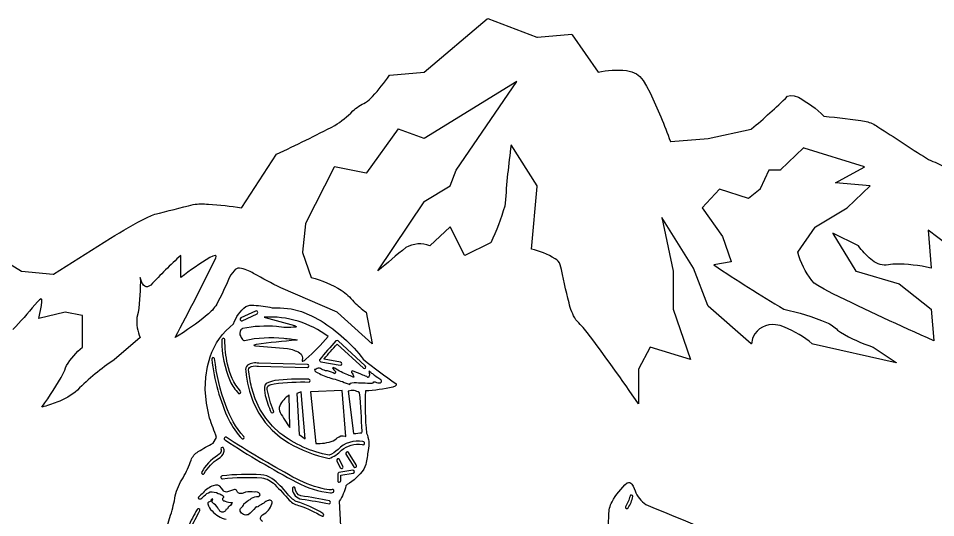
# Model space of a CAD drawing. Extents: x 0.5 to 31.2, y -0.2 to 53.7.
# Drawn here: x 7.5 to 19.78, y 19.96 to 26.63 of the extents above; entities that cross this region are included whole.
import ezdxf

# ---------------------------------------------------------------- set-up
doc = ezdxf.new("R2010")
doc.units = 0
doc.linetypes.add('0', pattern=[0])
doc.layers.add('1', color=7, linetype='0')

msp = doc.modelspace()

# ---------------------------------------------------------------- linework, layer by layer
at = {"layer": '1'}
for points in [[(7.275558, 23.417671), (7.542969, 23.251129), (7.966232, 23.20919), (7.972031, 23.210648), (8.733016, 23.691002, -0.023342), (9.222855, 23.970665), (9.279602, 23.995789), (9.325713, 24.011902, -0.0023), (9.841552, 24.141594, -0.072362), (10.042966, 24.146772, -0.02858), (10.486969, 24.096901), (10.492142, 24.101326), (10.954025, 24.814743, 0.008785), (11.734711, 25.198387, 0.060522), (11.974766, 25.393927, -0.076933), (12.144839, 25.506559, 0.088682), (12.239914, 25.588089, 0.033605), (12.465714, 25.871208), (12.470917, 25.872307), (12.931351, 25.914131), (13.774628, 26.624619), (13.785233, 26.632309), (14.44043, 26.380173), (14.446243, 26.379364), (14.908188, 26.421326), (14.913544, 26.413956), (15.257462, 25.914154, -0.076669), (15.638257, 25.934103, -0.083423), (15.774765, 25.889557), (15.816589, 25.856438), (15.86026, 25.801201), (15.906967, 25.725571), (15.955276, 25.634735, -0.0253), (16.225922, 24.985756), (16.231537, 24.984612), (16.730453, 25.026474), (17.305283, 25.151833), (17.312439, 25.153709, 0.018954), (17.795059, 25.590446), (17.835785, 25.601707), (17.884567, 25.595909), (17.93898, 25.576355, -0.074971), (18.280869, 25.322586, -0.021114), (18.845314, 25.253235, -0.099181), (19.00429, 25.182251, 0.001665), (19.65308, 24.761196, 0.036699), (19.771086, 24.706984, -0.00086), (20.613819, 24.283663)], [(20.064377, 23.504753), (19.676712, 23.800499), (19.715134, 23.29818), (19.714996, 23.293518, 0.051241), (19.231565, 23.346909, 0.040126), (19.115891, 23.332703, -0.207068), (18.910561, 23.41066, -0.070611), (18.744568, 23.590149), (18.398087, 23.758049), (18.399841, 23.754402), (18.707321, 23.251495), (18.714081, 23.249245), (19.289001, 23.082069), (19.715485, 22.743866), (19.753799, 22.325829), (19.753115, 22.321701, -0.010282), (18.400772, 22.948608), (18.282654, 23.010231), (18.198257, 23.058792), (18.152588, 23.092545), (18.118805, 23.126755, -0.105233), (17.933136, 23.506111), (18.164185, 23.84201), (18.167603, 23.844582), (18.590744, 24.096237), (18.594238, 24.099403), (18.901276, 24.392349), (18.436172, 24.434685), (18.819, 24.643402), (18.823502, 24.646141), (18.016998, 24.897392), (18.009293, 24.899223), (17.701462, 24.605515), (17.699142, 24.603767), (17.54509, 24.603775), (17.54393, 24.602394), (17.428467, 24.350586), (17.426987, 24.349091), (17.27327, 24.223419), (16.885529, 24.350136), (16.652954, 24.096466), (16.924408, 23.71579), (17.039764, 23.380348), (17.040024, 23.377838), (16.809036, 23.335869), (16.809694, 23.33457, 0.012523), (17.744339, 22.742584, -0.041476), (18.317379, 22.566572, -0.089261), (18.464371, 22.463684), (18.503372, 22.434479, 0.059445), (18.94014, 22.236656), (19.246597, 22.027824), (19.24971, 22.025444), (18.135498, 22.276794), (18.125443, 22.279427, 0.07383), (17.754501, 22.503395), (17.693573, 22.522614), (17.633484, 22.534157, 0.332056), (17.33378, 22.374075, 0.087652), (17.311935, 22.279617), (17.308563, 22.281883), (16.731323, 22.7854), (16.728745, 22.790627), (16.536713, 23.29319), (16.110153, 23.969711), (16.265259, 23.25103), (16.265259, 22.748909), (16.265518, 22.743164), (16.496292, 22.072113), (16.496445, 22.068024), (15.957352, 22.23597), (15.954391, 22.235268), (15.8004, 21.941422), (15.800064, 21.937325), (15.800063, 21.476196, 0.011134), (15.113476, 22.431187, 0.031225), (14.961578, 22.599808, -0.081674), (14.869522, 22.826263, -0.006355), (14.753059, 23.336714, 0.172218), (14.682083, 23.41832, 0.073261), (14.365753, 23.547569), (14.442627, 24.385689), (14.442581, 24.393463), (14.096115, 24.939102), (14.09404, 24.939545, 0.017107), (14.015579, 24.161659), (14.008591, 24.121651, -0.041652), (13.823242, 23.632126), (13.819733, 23.630013), (13.474197, 23.46254), (13.471573, 23.467392), (13.280228, 23.842911), (13.00882, 23.589325, 0.233168), (12.686783, 23.566666, 0.010794), (12.312867, 23.253822), (12.929001, 24.177544), (12.933121, 24.182144), (13.279556, 24.392029), (13.280838, 24.394096), (13.357712, 24.60363), (14.171844, 25.787231), (12.93132, 25.026482), (12.586227, 25.151901), (12.582108, 25.152802), (12.159241, 24.565926), (12.155136, 24.561668), (11.731613, 24.645638), (11.728012, 24.642944), (11.342957, 23.887177), (11.341675, 23.88266), (11.303192, 23.505173), (11.304276, 23.50145), (11.419434, 23.166695, -0.074256), (11.822344, 22.997465, -0.073639), (11.988626, 22.842936, 0.051162), (12.156067, 22.701469), (12.232864, 22.282677), (12.232864, 22.279564), (11.771072, 22.699173), (11.76651, 22.702454), (11.014374, 23.030479, -0.026698), (10.649054, 23.222307, 0.077406), (10.460823, 23.293116, 0.242812), (10.386548, 23.256985, 0.089603), (10.311996, 23.138763, -0.021114), (10.154636, 22.808697, -0.083336), (10.026413, 22.666069, -0.038855), (9.597457, 22.363495, 0.007335), (10.141814, 23.423912), (10.147202, 23.45118), (10.133713, 23.460136), (10.104599, 23.453621), (10.063141, 23.434502, 0.031608), (9.674973, 23.166893), (9.674895, 23.46241, 0.015539), (9.270645, 23.065704), (9.246643, 23.048981, -0.387374), (9.175858, 23.063881, -0.107428), (9.132278, 23.166412, -0.039077), (9.10257, 22.696907), (9.086961, 22.63208, 0.132348), (9.132233, 22.363472), (8.783173, 22.067467, 0.049375), (8.290457, 21.661116, -0.095761), (8.016708, 21.500004, -0.038398), (7.81514, 21.434875, 0.033949), (8.103607, 21.890274), (8.119751, 21.927498), (8.130432, 21.958092), (8.144928, 21.988945, -0.074511), (8.356644, 22.236412), (8.356918, 22.240402), (8.356934, 22.659187), (8.354034, 22.659889), (8.124329, 22.701645), (7.775406, 22.617104), (7.8078, 22.793648), (7.816071, 22.840004), (7.81604, 22.870728), (7.804993, 22.87928), (7.784241, 22.868759), (7.755127, 22.842247), (7.718933, 22.802849, -0.021268), (7.426544, 22.469292)], [(9.43866, 18.746582, -0.124578), (9.537985, 19.989523, 0.03325), (9.599713, 20.247171, -0.090387), (9.704636, 20.489304, 0.052052), (9.810533, 20.724592, -0.158273), (9.908142, 20.837601, -0.038757), (10.107361, 20.950485), (10.153111, 21.026554, -0.000666), (10.057345, 21.287148), (10.016815, 21.48838), (10.001328, 21.670341), (10.007004, 21.833519), (10.030014, 21.978455), (10.066483, 22.105652, -0.147204), (10.381134, 22.546707, -0.155716), (10.54642, 22.778059, -0.160333), (10.650452, 22.797539, -0.019662), (10.898209, 22.763115), (11.001862, 22.761337), (11.149323, 22.746498), (11.290649, 22.709862), (11.424698, 22.655663), (11.550293, 22.588142, -0.087762), (12.116013, 22.073738, 0.01809), (12.554611, 21.743279), (12.556625, 21.727585), (12.541199, 21.713486), (12.511597, 21.700912, -0.04629), (12.14447, 21.649773, 0.03966), (12.159912, 21.086494, -0.152075), (12.182327, 20.854752, 0.00376), (12.151581, 20.667044), (12.139069, 20.633621), (12.122162, 20.601563, -0.113126), (11.899368, 20.396355), (11.884811, 20.381866, -0.079367), (11.794769, 20.174263), (11.809875, 19.842087)], [(10.772614, 19.902931, -0.598642), (10.758453, 19.983093), (10.768875, 19.992134, 0.195125), (10.893471, 20.14073), (10.895317, 20.155441, 0.708605), (10.846161, 20.182686, 0.148096), (10.784103, 20.149734, -0.04478), (10.720123, 20.115326, -0.501997), (10.685577, 20.100098), (10.674637, 20.091652, -0.065005), (10.5737, 19.995003, -0.429279), (10.46965, 20.04332, -0.244955), (10.481186, 20.088516, 0.220166), (10.519608, 20.139076, -0.094075), (10.601517, 20.199333, -0.166992), (10.688453, 20.237881, 0.317118), (10.737885, 20.258217), (10.733047, 20.272911, 0.25645), (10.657822, 20.296936, 0.060973), (10.54039, 20.295738), (10.510254, 20.284698), (10.493835, 20.279716, -0.443637), (10.422302, 20.315994, 0.378874), (10.392578, 20.330635, 0.007429), (10.286774, 20.295563, -0.257853), (10.234772, 20.328812), (10.21846, 20.351677, 0.379718), (10.108444, 20.381721, 0.139122), (9.973127, 20.288191, 0.012768), (9.912888, 20.231087), (9.907074, 20.217216), (9.913742, 20.207153, 0.328902), (9.965179, 20.225258), (9.986923, 20.246719, -0.080709), (10.065765, 20.299011, -0.17106), (10.176041, 20.278374, -0.141648), (10.242949, 20.245293, -0.437564), (10.231949, 20.212814, 0.603503), (10.26088, 20.178398), (10.268234, 20.177711, 0.142554), (10.363541, 20.157425, -0.196124), (10.325333, 20.110825, 0.171375), (10.300964, 20.071655), (10.278519, 20.06633), (10.276932, 20.063293), (10.272476, 20.044586), (10.269028, 20.041313), (10.256897, 20.03862, -0.461994), (10.192661, 20.050047, -0.104112), (10.170761, 20.087303, 0.057945), (10.097441, 20.157497), (10.091224, 20.166147), (10.086121, 20.175497, 0.346175), (10.103821, 20.202896), (10.092178, 20.205673), (10.077164, 20.190651, -0.049003), (10.081085, 20.173492, 0.176139), (10.03656, 20.153564), (10.034439, 20.140335, 0.166866), (10.093277, 20.044807, 0.156013), (10.280136, 19.933456, -0.182255)], [(15.398422, 19.868683), (15.404388, 19.990883, -0.140688), (15.446003, 20.166895, -0.08527), (15.64776, 20.420715, -0.431791), (15.708147, 20.402706, -0.027257), (15.728073, 20.377663), (15.75264, 20.312721, 0.140858), (15.898692, 20.129812, -0.002731), (17.896173, 19.298792, 0.050736)]]:
    msp.add_lwpolyline(points, format="xyb", dxfattribs=at)
for points in [[(10.495529, 22.589127), (10.694778, 22.681152, 1.028757), (10.674194, 22.71566), (10.479126, 22.625618, 0.990318)], [(10.479095, 22.465996, 0.340687), (10.475922, 22.377449, 0.092973), (10.509323, 22.327148), (10.517166, 22.325401), (10.527145, 22.3255, -0.083264), (11.050858, 22.354412, -0.019685), (11.231125, 22.332077), (11.222733, 22.329735, 0.00959), (10.681587, 22.272514), (10.667244, 22.2682), (10.65329, 22.262756), (10.657059, 22.258057), (10.674927, 22.253593, -0.002989), (11.102769, 22.216862, -0.086143), (11.262485, 22.160761, -0.307724), (11.299484, 22.058983), (11.299484, 22.049622), (11.304962, 22.047211, 0.133925), (11.348297, 22.074524, 0.027046), (11.647324, 22.375702, 0.179193), (10.791306, 22.636269), (10.801641, 22.631525, -0.008665), (11.193471, 22.52565), (11.205256, 22.519924), (11.216599, 22.513367), (11.218445, 22.507896), (11.211716, 22.503441, -0.064449), (10.956253, 22.509697, 0.071309), (10.5009, 22.48513, 0.055115)], [(10.264206, 22.335701, 1.062887), (10.224136, 22.3283, 0.106846), (10.334352, 21.780672, 0.08041), (10.447987, 21.616831, 0.842052), (10.47171, 21.648331, -0.132803), (10.30013, 22.006012, -0.05796)], [(12.142822, 21.983604), (11.778122, 22.317947, 0.395925), (11.750732, 22.31813, 0.020104), (11.532333, 22.065865, 0.431479), (11.547058, 22.040764), (11.808228, 21.994719, 0.981209), (11.812378, 22.034531), (11.593048, 22.073219), (11.593048, 22.078613, -0.015662), (11.765732, 22.275047), (12.117126, 21.953041, 0.947707)], [(10.087494, 22.076149, 0.081807), (10.317546, 21.261398, 0.070175), (10.493469, 21.008873, 0.847272), (10.517181, 21.040413, -0.099746), (10.277314, 21.455275, -0.061723), (10.126114, 22.082748, 0.814488)], [(12.100616, 20.932938, 1.41405), (12.11058, 20.971809, 0.255244), (11.777994, 20.866041, -0.064888), (11.6595, 20.789948, -0.119473), (11.0009, 21.086273), (10.901413, 21.177856), (10.811539, 21.283981), (10.733307, 21.405701), (10.668762, 21.544067), (10.619965, 21.700142, -0.028929), (10.582005, 21.933777, -0.407313), (10.621109, 21.978546, -0.096674), (10.713562, 21.979546), (11.370834, 21.96431, 0.93878), (11.369919, 22.004227), (10.717484, 22.019402, 0.201068), (10.566648, 21.993961, 0.265265), (10.54422, 21.91674, 0.071679), (10.647247, 21.489868), (10.717865, 21.351135), (10.802124, 21.229439), (10.897873, 21.123688), (11.003036, 21.032776), (11.115402, 20.955589, 0.084503), (11.659058, 20.748238, 0.119751), (11.825012, 20.856499, -0.219834)], [(12.196152, 21.888748, -0.243693), (12.184219, 21.831627), (12.178101, 21.830643, 0.089597), (12.109299, 21.862152, 0.016593), (11.969666, 21.919424, 0.569577), (11.966156, 21.887184, -0.097672), (11.991257, 21.834824), (11.985519, 21.832214), (11.979431, 21.832565, 0.094502), (11.908829, 21.863441, -0.052769), (11.734375, 21.952362), (11.712296, 21.962891), (11.704056, 21.957771, 0.023359), (11.742416, 21.911377), (11.744537, 21.895515), (11.737549, 21.880478), (11.713986, 21.891273, 0.084716), (11.609118, 21.920483, -0.104084), (11.542796, 21.951506, 0.293824), (11.485886, 21.943092), (11.475739, 21.938255), (11.464218, 21.935425), (11.466965, 21.920784), (11.479767, 21.905861), (11.507123, 21.890265, 0.016731), (11.67977, 21.819271), (11.709849, 21.812487), (11.740356, 21.807999, 0.036082), (11.836136, 21.775894, 0.055225), (11.938155, 21.736938, -0.137615), (11.942551, 21.753151), (11.96344, 21.758621), (11.993546, 21.761803, 0.009705), (12.233605, 21.754335, 0.175382), (12.257706, 21.770439, -0.353555), (12.292587, 21.760826, 0.210645), (12.356601, 21.766039, 0.483455), (12.348877, 21.80043), (12.337738, 21.808853, -0.077822), (12.244751, 21.876572, -0.099294), (12.193542, 21.918114)], [(11.404114, 21.789658, 0.443011), (11.376144, 21.806877, 0.039597), (10.931351, 21.787121, 0.07342), (10.818497, 21.749435), (10.800537, 21.728775, 0.14378), (10.805023, 21.589684, 0.04642), (10.883498, 21.362335, 0.823654), (10.916458, 21.383675, -0.059468), (10.83092, 21.670412, -0.104385), (10.837524, 21.713348), (10.855164, 21.726028), (10.884918, 21.736786), (10.924942, 21.745743, -0.038772), (11.393229, 21.768669, 0.333432)], [(11.479324, 20.947273, 0.10557), (11.715286, 20.983795), (11.735336, 20.994934), (11.752945, 21.008064), (11.768753, 21.020813, -0.293118), (11.872593, 21.044342), (11.884689, 21.038475), (11.83403, 21.656654), (11.408386, 21.636375)], [(11.985962, 21.079613), (11.986969, 21.079109, 0.024401), (12.098434, 21.091385), (12.099136, 21.108238, 0.012908), (12.067017, 21.626312, 0.230089), (11.915085, 21.646523)], [(11.124634, 21.595848, 0.129008), (10.997382, 21.450893, 0.210951), (11.003021, 21.362778, 0.035822), (11.134766, 21.16008)], [(11.70491, 20.290985, 1.353586), (11.688248, 20.328041, -0.084673), (11.567139, 20.344475, -0.068611), (11.174272, 20.498711, -0.017342), (10.279648, 21.030785, 1.017372), (10.271851, 20.989487, 0.021142), (11.223969, 20.428131, 0.09423), (11.678329, 20.287197), (11.691712, 20.288441)], [(9.988266, 20.545822, -0.124236), (10.17778, 20.744606, 0.180563), (10.251042, 20.829462, 0.239375), (10.239634, 20.891554, 0.794733), (10.211961, 20.863403, -0.287713), (10.187943, 20.803391), (10.166336, 20.785187, 0.134772), (9.951126, 20.559532, 0.863328)], [(12.017807, 20.629448, 0.479471), (12.02182, 20.66143), (11.916688, 20.826401, 0.951592), (11.88443, 20.802803), (11.990662, 20.635872, 0.405761)], [(11.807236, 20.622475, 1.000213), (11.843018, 20.64035), (11.797424, 20.731552, 0.999787), (11.761642, 20.713669)], [(10.22728, 20.514519, 1.066395), (10.233536, 20.47496, -0.039944), (10.757339, 20.48864, -0.154646), (10.931519, 20.398567, -0.016315), (11.126099, 20.18779, 0.152703), (11.2677, 20.11467, -0.047676), (11.564255, 19.973143, 0.8524), (11.575256, 20.011223, 0.073544), (11.218704, 20.170517, -0.098086), (11.102493, 20.272507, 0.063148), (10.893254, 20.479242, 0.121362), (10.747238, 20.529755, 0.037328)], [(11.814743, 20.520905), (11.816116, 20.523499), (11.980988, 20.551003, 0.943792), (11.975586, 20.590546), (11.789413, 20.559486, 0.342424), (11.774719, 20.539864), (11.774718, 20.449013, 1.041128), (11.814743, 20.450684)], [(11.663925, 20.179283, 0.010413), (11.282196, 20.246986, -0.324107), (11.2052, 20.35025, 0.889335), (11.166779, 20.339165, 0.36086), (11.293335, 20.203087, -0.008625), (11.662399, 20.140707, 0.765032)], [(15.660767, 20.084488, 0.086947), (15.725175, 20.23941, 0.81622), (15.686295, 20.244301, -0.074953), (15.625337, 20.102028, 0.856179)], [(9.893295, 20.064987, 0.008843), (9.768661, 19.831367), (9.748062, 19.800446, -0.060371), (9.558589, 19.638876, 0.837261), (9.587784, 19.612305, 0.069734), (9.781921, 19.779022), (9.804231, 19.813097, -0.001504), (9.92981, 20.051987, 0.77526)]]:
    msp.add_lwpolyline(points, format="xyb", close=True, dxfattribs=at)
msp.add_lwpolyline([(11.337448, 21.008064), (11.286774, 21.636375), (11.225983, 21.616112), (11.256378, 21.068886)], close=True, dxfattribs=at)

doc.saveas('drawing.dxf')
